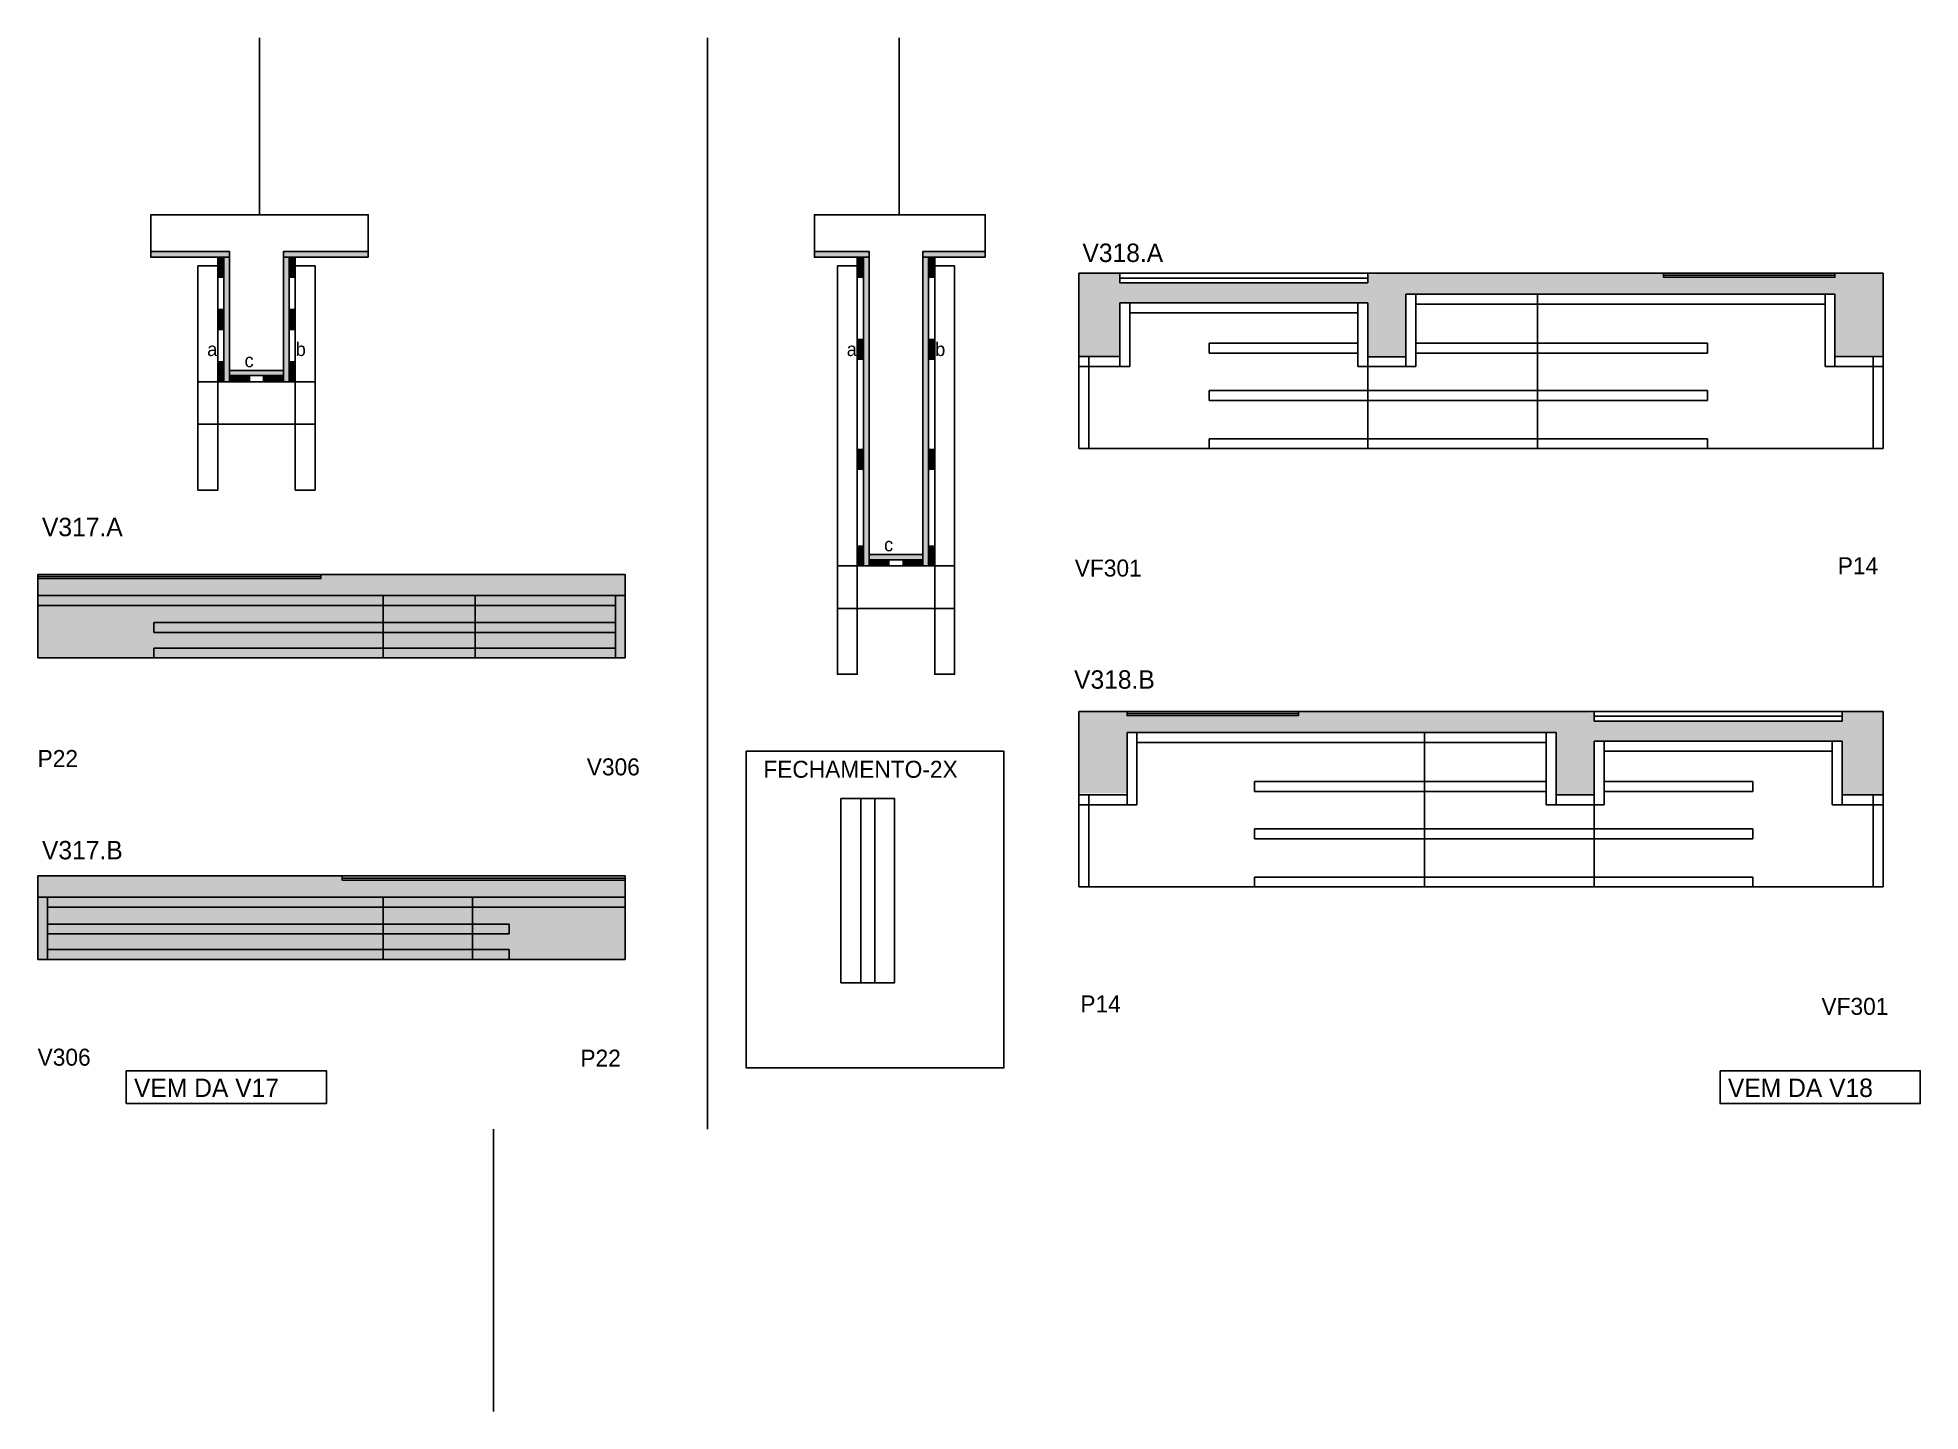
# Model space of a CAD drawing. Header units: metres. Extents: x 3577 to 4907, y 2759 to 3729.
import ezdxf

# ---------------------------------------------------------------- set-up
doc = ezdxf.new("R2010")
doc.units = ezdxf.units.M
for name, color, linetype in [('5', 7, 'Continuous'), ('CONCRETO', 7, 'Continuous'), ('COTA', 7, 'Continuous'), ('Cotas', 7, 'Continuous'), ('detalhes', 7, 'Continuous'), ('Hachura', 7, 'Continuous'), ('Madeira', 7, 'Continuous'), ('Painéis', 7, 'Continuous'), ('REAPROVEITAMENTO', 7, 'Continuous'), ('SARR_2.2x7', 7, 'Continuous'), ('SARR_3.5x7', 7, 'Continuous'), ('SARR_EDITAR', 7, 'Continuous'), ('TEXTO PILAR', 7, 'Continuous'), ('Texto Seção', 7, 'Continuous')]:
    doc.layers.add(name, color=color, linetype=linetype)

msp = doc.modelspace()

# ---------------------------------------------------------------- hatches: boundary and pattern name
at = {"layer": 'COTA'}
h = msp.add_hatch(color=7, dxfattribs=at)
h.dxf.hatch_style = 1
h.paths.add_polyline_path([(4341.7, 3541.3), (4516.7, 3541.3), (4516.7, 3541.3), (4516.7, 3503.2), (4516.7, 3503.2), (4543.7, 3503.2), (4543.7, 3503.2), (4543.7, 3562.3), (4543.7, 3562.3), (4516.7, 3561.3), (4516.7, 3561.3), (4516.7, 3555.3), (4516.7, 3555.3), (4341.7, 3555.3), (4341.7, 3555.3), (4341.7, 3562.3), (4341.7, 3562.3), (4312.7, 3562.3), (4312.7, 3562.3), (4312.7, 3503.3), (4312.7, 3503.3), (4341.7, 3503.3), (4341.7, 3503.3), (4341.7, 3541.3)])
h = msp.add_hatch(color=7, dxfattribs=at)
h.dxf.hatch_style = 1
h.paths.add_polyline_path([(4725.7, 3559.3), (4725.7, 3562.3), (4725.7, 3562.3), (4543.7, 3562.3), (4543.7, 3562.3), (4543.7, 3547.3), (4543.7, 3547.3), (4846.7, 3547.3), (4846.7, 3547.3), (4846.7, 3504.3), (4846.7, 3504.3), (4880.7, 3504.3), (4880.7, 3504.3), (4880.6, 3562.3), (4880.6, 3562.3), (4846.7, 3562.3), (4846.7, 3562.3), (4846.7, 3559.3), (4846.7, 3559.3), (4725.7, 3559.3)])
h = msp.add_hatch(color=7, dxfattribs=at)
h.dxf.hatch_style = 1
h.paths.add_polyline_path([(3777.3, 3346.5), (3577.3, 3346.5), (3577.3, 3346.5), (3577.3, 3334.5), (3577.3, 3334.5), (3992.3, 3334.5), (3992.3, 3334.5), (3992.3, 3349.5), (3992.3, 3349.5), (3777.3, 3349.5), (3777.3, 3349.5), (3777.3, 3346.5)])
h = msp.add_hatch(color=7, dxfattribs=at)
h.dxf.hatch_style = 1
h.paths.add_polyline_path([(4346.7, 3249.8), (4346.7, 3252.8), (4346.7, 3252.8), (4312.9, 3252.8), (4312.9, 3252.8), (4312.7, 3194.8), (4312.7, 3194.8), (4346.7, 3194.8), (4346.7, 3194.8), (4346.7, 3237.8), (4346.7, 3237.8), (4649.7, 3237.8), (4649.7, 3237.8), (4649.7, 3252.8), (4649.7, 3252.8), (4467.7, 3252.8), (4467.7, 3252.8), (4467.7, 3249.8), (4467.7, 3249.8), (4346.7, 3249.8)])
h = msp.add_hatch(color=7, dxfattribs=at)
h.dxf.hatch_style = 1
h.paths.add_polyline_path([(4851.7, 3231.8), (4676.7, 3231.8), (4676.7, 3231.8), (4676.7, 3193.8), (4676.7, 3193.8), (4649.7, 3193.8), (4649.7, 3193.8), (4649.7, 3252.8), (4649.7, 3252.8), (4676.7, 3251.9), (4676.7, 3251.9), (4676.7, 3245.8), (4676.7, 3245.8), (4851.7, 3245.8), (4851.7, 3245.8), (4851.7, 3252.8), (4851.7, 3252.8), (4880.7, 3252.8), (4880.7, 3252.8), (4880.7, 3193.8), (4880.7, 3193.8), (4851.7, 3193.8), (4851.7, 3193.8), (4851.7, 3231.8)])
h = msp.add_hatch(color=7, dxfattribs=at)
h.dxf.hatch_style = 1
h.paths.add_polyline_path([(3792.3, 3133.6), (3992.3, 3133.6), (3992.3, 3133.6), (3992.3, 3121.6), (3992.3, 3121.6), (3577.3, 3121.6), (3577.3, 3121.6), (3577.3, 3136.6), (3577.3, 3136.6), (3792.3, 3136.6), (3792.3, 3136.6), (3792.3, 3133.6)])
at = {"layer": 'Hachura'}
h = msp.add_hatch(color=7, dxfattribs=at)
h.dxf.hatch_style = 1
h.paths.add_polyline_path([(3712.8, 3573.5), (3712.8, 3577.5), (3712.8, 3577.5), (3657.2, 3577.5), (3657.2, 3577.5), (3657.2, 3573.5), (3657.2, 3573.5), (3712.8, 3573.5)])
h = msp.add_hatch(color=7, dxfattribs=at)
h.dxf.hatch_style = 1
h.paths.add_polyline_path([(3810.8, 3573.5), (3810.8, 3577.5), (3810.8, 3577.5), (3750.8, 3577.5), (3750.8, 3577.5), (3750.8, 3573.5), (3750.8, 3573.5), (3810.8, 3573.5)])
h = msp.add_hatch(color=7, dxfattribs=at)
h.dxf.hatch_style = 1
h.paths.add_polyline_path([(4164.5, 3573.5), (4164.5, 3577.5), (4164.5, 3577.5), (4125.9, 3577.5), (4125.9, 3577.5), (4125.9, 3573.5), (4125.9, 3573.5), (4164.5, 3573.5)])
h = msp.add_hatch(color=7, dxfattribs=at)
h.dxf.hatch_style = 1
h.paths.add_polyline_path([(4246.5, 3573.5), (4246.5, 3577.5), (4246.5, 3577.5), (4202.5, 3577.5), (4202.5, 3577.5), (4202.5, 3573.5), (4202.5, 3573.5), (4246.5, 3573.5)])
h = msp.add_hatch(color=7, dxfattribs=at)
h.dxf.hatch_style = 1
h.paths.add_polyline_path([(3704.4, 3559.5), (3708.8, 3559.5), (3708.8, 3559.5), (3708.8, 3573.5), (3708.8, 3573.5), (3704.4, 3573.5), (3704.4, 3573.5), (3704.4, 3559.5)])
h = msp.add_hatch(color=7, dxfattribs=at)
h.dxf.hatch_style = 1
h.paths.add_polyline_path([(3708.8, 3573.5), (3712.8, 3573.5), (3712.8, 3573.5), (3712.8, 3485.5), (3712.8, 3485.5), (3708.8, 3485.5), (3708.8, 3485.5), (3708.8, 3573.5)])
h = msp.add_hatch(color=7, dxfattribs=at)
h.dxf.hatch_style = 1
h.paths.add_polyline_path([(3754.8, 3575.5), (3750.8, 3575.5), (3750.8, 3575.5), (3750.8, 3485.5), (3750.8, 3485.5), (3754.8, 3485.5), (3754.8, 3485.5), (3754.8, 3575.5)])
h = msp.add_hatch(color=7, dxfattribs=at)
h.dxf.hatch_style = 1
h.paths.add_polyline_path([(3759.2, 3559.5), (3754.8, 3559.5), (3754.8, 3559.5), (3754.8, 3573.5), (3754.8, 3573.5), (3759.2, 3573.5), (3759.2, 3573.5), (3759.2, 3559.5)])
h = msp.add_hatch(color=7, dxfattribs=at)
h.dxf.hatch_style = 1
h.paths.add_polyline_path([(4156.1, 3559.5), (4160.5, 3559.5), (4160.5, 3559.5), (4160.5, 3573.5), (4160.5, 3573.5), (4156.1, 3573.5), (4156.1, 3573.5), (4156.1, 3559.5)])
h = msp.add_hatch(color=7, dxfattribs=at)
h.dxf.hatch_style = 1
h.paths.add_polyline_path([(4160.5, 3573.5), (4164.5, 3573.5), (4164.5, 3573.5), (4164.5, 3355.5), (4164.5, 3355.5), (4160.5, 3355.5), (4160.5, 3355.5), (4160.5, 3573.5)])
h = msp.add_hatch(color=7, dxfattribs=at)
h.dxf.hatch_style = 1
h.paths.add_polyline_path([(4206.5, 3575.5), (4202.5, 3575.5), (4202.5, 3575.5), (4202.5, 3355.5), (4202.5, 3355.5), (4206.5, 3355.5), (4206.5, 3355.5), (4206.5, 3575.5)])
h = msp.add_hatch(color=7, dxfattribs=at)
h.dxf.hatch_style = 1
h.paths.add_polyline_path([(4210.9, 3559.5), (4206.5, 3559.5), (4206.5, 3559.5), (4206.5, 3573.5), (4206.5, 3573.5), (4210.9, 3573.5), (4210.9, 3573.5), (4210.9, 3559.5)])
h = msp.add_hatch(color=7, dxfattribs=at)
h.dxf.hatch_style = 1
h.paths.add_polyline_path([(3704.4, 3522.5), (3708.8, 3522.5), (3708.8, 3522.5), (3708.8, 3536.5), (3708.8, 3536.5), (3704.4, 3536.5), (3704.4, 3536.5), (3704.4, 3522.5)])
h = msp.add_hatch(color=7, dxfattribs=at)
h.dxf.hatch_style = 1
h.paths.add_polyline_path([(3759.2, 3522.5), (3754.8, 3522.5), (3754.8, 3522.5), (3754.8, 3536.5), (3754.8, 3536.5), (3759.2, 3536.5), (3759.2, 3536.5), (3759.2, 3522.5)])
h = msp.add_hatch(color=7, dxfattribs=at)
h.dxf.hatch_style = 1
h.paths.add_polyline_path([(4156.1, 3501.5), (4160.5, 3501.5), (4160.5, 3501.5), (4160.5, 3515.5), (4160.5, 3515.5), (4156.1, 3515.5), (4156.1, 3515.5), (4156.1, 3501.5)])
h = msp.add_hatch(color=7, dxfattribs=at)
h.dxf.hatch_style = 1
h.paths.add_polyline_path([(4210.9, 3501.5), (4206.5, 3501.5), (4206.5, 3501.5), (4206.5, 3515.5), (4206.5, 3515.5), (4210.9, 3515.5), (4210.9, 3515.5), (4210.9, 3501.5)])
h = msp.add_hatch(color=7, dxfattribs=at)
h.dxf.hatch_style = 1
h.paths.add_polyline_path([(3704.4, 3485.5), (3708.8, 3485.5), (3708.8, 3485.5), (3708.8, 3499.5), (3708.8, 3499.5), (3704.4, 3499.5), (3704.4, 3499.5), (3704.4, 3485.5)])
h = msp.add_hatch(color=7, dxfattribs=at)
h.dxf.hatch_style = 1
h.paths.add_polyline_path([(3759.2, 3485.5), (3754.8, 3485.5), (3754.8, 3485.5), (3754.8, 3499.5), (3754.8, 3499.5), (3759.2, 3499.5), (3759.2, 3499.5), (3759.2, 3485.5)])
h = msp.add_hatch(color=7, dxfattribs=at)
h.dxf.hatch_style = 1
h.paths.add_polyline_path([(3750.8, 3489.9), (3750.8, 3493.5), (3750.8, 3493.5), (3712.8, 3493.5), (3712.8, 3493.5), (3712.8, 3489.9), (3712.8, 3489.9), (3750.8, 3489.9)])
h = msp.add_hatch(color=7, dxfattribs=at)
h.dxf.hatch_style = 1
h.paths.add_polyline_path([(3712.8, 3485.5), (3712.8, 3489.9), (3712.8, 3489.9), (3726.8, 3489.9), (3726.8, 3489.9), (3726.8, 3485.5), (3726.8, 3485.5), (3712.8, 3485.5)])
h = msp.add_hatch(color=7, dxfattribs=at)
h.dxf.hatch_style = 1
h.paths.add_polyline_path([(3750.8, 3485.5), (3750.8, 3489.9), (3750.8, 3489.9), (3736.8, 3489.9), (3736.8, 3489.9), (3736.8, 3485.5), (3736.8, 3485.5), (3750.8, 3485.5)])
h = msp.add_hatch(color=7, dxfattribs=at)
h.dxf.hatch_style = 1
h.paths.add_polyline_path([(4156.1, 3423.8), (4160.5, 3423.8), (4160.5, 3423.8), (4160.5, 3437.8), (4160.5, 3437.8), (4156.1, 3437.8), (4156.1, 3437.8), (4156.1, 3423.8)])
h = msp.add_hatch(color=7, dxfattribs=at)
h.dxf.hatch_style = 1
h.paths.add_polyline_path([(4210.9, 3423.8), (4206.5, 3423.8), (4206.5, 3423.8), (4206.5, 3437.8), (4206.5, 3437.8), (4210.9, 3437.8), (4210.9, 3437.8), (4210.9, 3423.8)])
h = msp.add_hatch(color=7, dxfattribs=at)
h.dxf.hatch_style = 1
h.paths.add_polyline_path([(4156.1, 3355.5), (4160.5, 3355.5), (4160.5, 3355.5), (4160.5, 3369.5), (4160.5, 3369.5), (4156.1, 3369.5), (4156.1, 3369.5), (4156.1, 3355.5)])
h = msp.add_hatch(color=7, dxfattribs=at)
h.dxf.hatch_style = 1
h.paths.add_polyline_path([(4210.9, 3355.5), (4206.5, 3355.5), (4206.5, 3355.5), (4206.5, 3369.5), (4206.5, 3369.5), (4210.9, 3369.5), (4210.9, 3369.5), (4210.9, 3355.5)])
h = msp.add_hatch(color=7, dxfattribs=at)
h.dxf.hatch_style = 1
h.paths.add_polyline_path([(4202.5, 3359.9), (4202.5, 3363.5), (4202.5, 3363.5), (4164.5, 3363.5), (4164.5, 3363.5), (4164.5, 3359.9), (4164.5, 3359.9), (4202.5, 3359.9)])
h = msp.add_hatch(color=7, dxfattribs=at)
h.dxf.hatch_style = 1
h.paths.add_polyline_path([(4164.5, 3355.5), (4164.5, 3359.9), (4164.5, 3359.9), (4178.5, 3359.9), (4178.5, 3359.9), (4178.5, 3355.5), (4178.5, 3355.5), (4164.5, 3355.5)])
h = msp.add_hatch(color=7, dxfattribs=at)
h.dxf.hatch_style = 1
h.paths.add_polyline_path([(4202.5, 3355.5), (4202.5, 3359.9), (4202.5, 3359.9), (4188.5, 3359.9), (4188.5, 3359.9), (4188.5, 3355.5), (4188.5, 3355.5), (4202.5, 3355.5)])
at = {"layer": 'REAPROVEITAMENTO'}
h = msp.add_hatch(color=7, dxfattribs=at)
h.dxf.hatch_style = 1
h.paths.add_polyline_path([(3992.3, 3290.8), (3992.3, 3334.8), (3992.3, 3334.8), (3577.3, 3334.3), (3577.3, 3334.3), (3577.3, 3290.3), (3577.3, 3290.3), (3992.3, 3290.8)])
h = msp.add_hatch(color=7, dxfattribs=at)
h.dxf.hatch_style = 1
h.paths.add_polyline_path([(3577.3, 3077.9), (3577.3, 3121.9), (3577.3, 3121.9), (3992.3, 3121.6), (3992.3, 3121.6), (3992.3, 3077.6), (3992.3, 3077.6), (3577.3, 3077.9)])

# ---------------------------------------------------------------- linework, layer by layer
at = {"color": 7, "lineweight": 25}
msp.add_line((3899.2, 2758.5), (3899.2, 2957.8), dxfattribs=at)
at = {"layer": 'CONCRETO', "color": 7, "lineweight": 25}
for points in [[(3657.2, 3577.5), (3657.2, 3603.5), (3810.8, 3603.5), (3810.8, 3577.5), (3750.8, 3577.5), (3750.8, 3493.5), (3712.8, 3493.5), (3712.8, 3577.5)], [(4125.9, 3577.5), (4125.9, 3603.5), (4246.5, 3603.5), (4246.5, 3577.5), (4202.5, 3577.5), (4202.5, 3363.5), (4164.5, 3363.5), (4164.5, 3577.5)]]:
    msp.add_lwpolyline(points, close=True, dxfattribs=at)
at = {"layer": 'COTA', "color": 7, "lineweight": 25}
for p, q in [((4050.3, 3728.5), (4050.3, 2957.8)), ((4312.7, 3562.3), (4312.7, 3503.3)), ((4341.7, 3562.3), (4312.7, 3562.3)), ((4516.7, 3562.3), (4543.7, 3562.3)), ((4880.7, 3562.3), (4543.7, 3562.3)), ((4880.7, 3562.3), (4880.7, 3503.3)), ((3577.3, 3334.5), (3577.3, 3346.5)), ((3992.3, 3349.5), (3777.3, 3349.5)), ((3992.3, 3349.5), (3992.3, 3334.5)), ((4312.7, 3252.8), (4312.7, 3193.8)), ((4312.7, 3252.8), (4649.7, 3252.8)), ((4676.7, 3252.8), (4649.7, 3252.8)), ((4851.7, 3252.8), (4880.7, 3252.8)), ((4880.7, 3252.8), (4880.7, 3193.8)), ((3577.3, 3136.6), (3577.3, 3121.6)), ((3577.3, 3136.6), (3792.3, 3136.6)), ((3992.3, 3121.6), (3992.3, 3133.6))]:
    msp.add_line(p, q, dxfattribs=at)
at = {"layer": 'Cotas', "color": 7, "lineweight": 25}
msp.add_lwpolyline([(4077.7, 3224.6), (4259.7, 3224.6), (4259.7, 3001), (4077.7, 3001)], close=True, dxfattribs=at)
at = {"layer": 'Defpoints', "color": 7, "lineweight": 25}
for p, q in [((3734, 3603.5), (3734, 3728.5)), ((4185.7, 3603.5), (4185.7, 3728.5))]:
    msp.add_line(p, q, dxfattribs=at)
at = {"layer": 'Madeira', "color": 7, "lineweight": 25}
for points in [[(3704.4, 3559.5), (3708.8, 3559.5), (3708.8, 3573.5), (3704.4, 3573.5)], [(3759.2, 3559.5), (3754.8, 3559.5), (3754.8, 3573.5), (3759.2, 3573.5)], [(4156.1, 3559.5), (4160.5, 3559.5), (4160.5, 3573.5), (4156.1, 3573.5)], [(4210.9, 3559.5), (4206.5, 3559.5), (4206.5, 3573.5), (4210.9, 3573.5)], [(3704.4, 3522.5), (3708.8, 3522.5), (3708.8, 3536.5), (3704.4, 3536.5)], [(3759.2, 3522.5), (3754.8, 3522.5), (3754.8, 3536.5), (3759.2, 3536.5)], [(4156.1, 3501.5), (4160.5, 3501.5), (4160.5, 3515.5), (4156.1, 3515.5)], [(4210.9, 3501.5), (4206.5, 3501.5), (4206.5, 3515.5), (4210.9, 3515.5)], [(3704.4, 3485.5), (3708.8, 3485.5), (3708.8, 3499.5), (3704.4, 3499.5)], [(3759.2, 3485.5), (3754.8, 3485.5), (3754.8, 3499.5), (3759.2, 3499.5)], [(3712.8, 3485.5), (3712.8, 3489.9), (3726.8, 3489.9), (3726.8, 3485.5)], [(3750.8, 3485.5), (3750.8, 3489.9), (3736.8, 3489.9), (3736.8, 3485.5)], [(4156.1, 3423.8), (4160.5, 3423.8), (4160.5, 3437.8), (4156.1, 3437.8)], [(4210.9, 3423.8), (4206.5, 3423.8), (4206.5, 3437.8), (4210.9, 3437.8)], [(4156.1, 3355.5), (4160.5, 3355.5), (4160.5, 3369.5), (4156.1, 3369.5)], [(4210.9, 3355.5), (4206.5, 3355.5), (4206.5, 3369.5), (4210.9, 3369.5)], [(4164.5, 3355.5), (4164.5, 3359.9), (4178.5, 3359.9), (4178.5, 3355.5)], [(4202.5, 3355.5), (4202.5, 3359.9), (4188.5, 3359.9), (4188.5, 3355.5)]]:
    msp.add_lwpolyline(points, close=True, dxfattribs=at)
at = {"layer": 'Painéis', "color": 7, "lineweight": 25}
for p, q in [((4516.7, 3541.3), (4341.7, 3541.3)), ((4341.7, 3503.3), (4341.7, 3541.3)), ((4516.7, 3503.2), (4516.7, 3541.3)), ((4543.7, 3547.3), (4846.7, 3547.3)), ((4543.7, 3503.2), (4543.7, 3547.3)), ((4636.7, 3438.3), (4636.7, 3547.3)), ((4846.7, 3503.3), (4846.7, 3547.3)), ((4312.7, 3438.3), (4312.7, 3503.3)), ((4312.7, 3503.3), (4341.7, 3503.3)), ((4516.7, 3438.3), (4516.7, 3503.2)), ((4543.7, 3503.2), (4516.7, 3503.2)), ((4880.7, 3503.3), (4846.7, 3503.3)), ((4880.7, 3438.3), (4880.7, 3503.3)), ((4543.7, 3438.3), (4312.7, 3438.3)), ((4543.7, 3438.3), (4880.7, 3438.3)), ((3577.3, 3334.5), (3992.3, 3334.5)), ((3577.3, 3290.5), (3577.3, 3334.5)), ((3821.3, 3290.5), (3821.3, 3334.5)), ((3886.3, 3290.5), (3886.3, 3334.5)), ((3992.3, 3290.5), (3992.3, 3334.5)), ((3577.3, 3290.5), (3992.3, 3290.5)), ((4649.7, 3237.8), (4346.7, 3237.8)), ((4346.7, 3193.8), (4346.7, 3237.8)), ((4556.7, 3128.8), (4556.7, 3237.8)), ((4649.7, 3193.8), (4649.7, 3237.8)), ((4676.7, 3231.8), (4851.7, 3231.8)), ((4676.7, 3193.8), (4676.7, 3231.8)), ((4851.7, 3193.8), (4851.7, 3231.8)), ((4312.7, 3128.8), (4312.7, 3193.8)), ((4312.7, 3193.8), (4346.7, 3193.8)), ((4649.7, 3193.8), (4676.7, 3193.8)), ((4676.7, 3128.8), (4676.7, 3193.8)), ((4880.7, 3193.8), (4851.7, 3193.8)), ((4880.7, 3128.8), (4880.7, 3193.8)), ((4182.5, 3191.2), (4144.6, 3191.2)), ((4144.6, 3061.2), (4144.6, 3191.2)), ((4182.5, 3191.2), (4182.5, 3061.2)), ((4676.7, 3128.8), (4312.7, 3128.8)), ((4676.7, 3128.8), (4880.7, 3128.8)), ((3992.3, 3121.6), (3577.3, 3121.6)), ((3577.3, 3077.6), (3577.3, 3121.6)), ((3821.3, 3077.6), (3821.3, 3121.6)), ((3884.3, 3077.6), (3884.3, 3121.6)), ((3992.3, 3077.6), (3992.3, 3121.6)), ((3992.3, 3077.6), (3577.3, 3077.6)), ((4182.5, 3061.2), (4144.6, 3061.2))]:
    msp.add_line(p, q, dxfattribs=at)
for points in [[(3712.8, 3573.5), (3712.8, 3577.5), (3657.2, 3577.5), (3657.2, 3573.5)], [(3810.8, 3573.5), (3810.8, 3577.5), (3750.8, 3577.5), (3750.8, 3573.5)], [(4164.5, 3573.5), (4164.5, 3577.5), (4125.9, 3577.5), (4125.9, 3573.5)], [(4246.5, 3573.5), (4246.5, 3577.5), (4202.5, 3577.5), (4202.5, 3573.5)], [(3708.8, 3573.5), (3712.8, 3573.5), (3712.8, 3485.5), (3708.8, 3485.5)], [(3754.8, 3573.5), (3750.8, 3573.5), (3750.8, 3485.5), (3754.8, 3485.5)], [(4160.5, 3573.5), (4164.5, 3573.5), (4164.5, 3355.5), (4160.5, 3355.5)], [(4206.5, 3573.5), (4202.5, 3573.5), (4202.5, 3355.5), (4206.5, 3355.5)], [(4516.7, 3555.3), (4341.7, 3555.3), (4341.7, 3562.3), (4516.7, 3562.3)], [(4846.7, 3562.3), (4725.7, 3562.3), (4725.7, 3559.3), (4846.7, 3559.3)], [(3750.8, 3489.9), (3750.8, 3493.5), (3712.8, 3493.5), (3712.8, 3489.9)], [(4202.5, 3359.9), (4202.5, 3363.5), (4164.5, 3363.5), (4164.5, 3359.9)], [(3577.3, 3349.5), (3777.3, 3349.5), (3777.3, 3346.5), (3577.3, 3346.5)], [(4467.7, 3252.8), (4346.7, 3252.8), (4346.7, 3249.8), (4467.7, 3249.8)], [(4676.7, 3245.8), (4851.7, 3245.8), (4851.7, 3252.8), (4676.7, 3252.8)], [(3992.3, 3136.6), (3792.3, 3136.6), (3792.3, 3133.6), (3992.3, 3133.6)]]:
    msp.add_lwpolyline(points, close=True, dxfattribs=at)
at = {"layer": 'SARR_2.2x7', "color": 7, "lineweight": 25}
for p, q in [((4516.7, 3558.8), (4341.7, 3558.8)), ((4348.7, 3496.3), (4348.7, 3541.3)), ((4509.7, 3496.2), (4509.7, 3541.3)), ((4550.7, 3496.2), (4550.7, 3547.3)), ((4550.7, 3540.3), (4636.7, 3540.3)), ((4636.7, 3540.3), (4839.7, 3540.3)), ((4839.7, 3496.3), (4839.7, 3547.3)), ((4509.7, 3534.3), (4348.7, 3534.3)), ((4516.7, 3534.3), (4516.7, 3534.3)), ((4404.7, 3512.7), (4509.7, 3512.7)), ((4404.7, 3505.7), (4404.7, 3512.7)), ((4550.7, 3512.7), (4636.7, 3512.7)), ((4636.7, 3512.7), (4756.7, 3512.7)), ((4756.7, 3505.7), (4756.7, 3512.7)), ((4319.7, 3438.3), (4319.7, 3503.3)), ((4341.7, 3503.3), (4341.7, 3496.3)), ((4404.7, 3505.7), (4509.7, 3505.7)), ((4516.7, 3507.7), (4516.7, 3507.7)), ((4516.7, 3503.2), (4516.7, 3496.2)), ((4516.7, 3500.7), (4516.7, 3500.7)), ((4543.7, 3503.2), (4543.7, 3496.2)), ((4543.7, 3500.7), (4543.7, 3500.7)), ((4550.7, 3505.7), (4636.7, 3505.7)), ((4636.7, 3505.7), (4756.7, 3505.7)), ((4846.7, 3503.3), (4846.7, 3496.3)), ((4873.7, 3438.3), (4873.7, 3503.3)), ((4312.7, 3496.3), (4341.7, 3496.3)), ((4341.7, 3496.3), (4348.7, 3496.3)), ((4516.7, 3496.2), (4509.7, 3496.2)), ((4543.7, 3496.2), (4516.7, 3496.2)), ((4543.7, 3496.2), (4550.7, 3496.2)), ((4846.7, 3496.3), (4839.7, 3496.3)), ((4880.7, 3496.3), (4846.7, 3496.3)), ((4404.7, 3479.4), (4516.7, 3479.4)), ((4404.7, 3472.4), (4404.7, 3479.4)), ((4404.7, 3472.4), (4516.7, 3472.4)), ((4516.7, 3479.4), (4636.7, 3479.4)), ((4516.7, 3472.4), (4636.7, 3472.4)), ((4636.7, 3479.4), (4756.7, 3479.4)), ((4636.7, 3472.4), (4756.7, 3472.4)), ((4756.7, 3472.4), (4756.7, 3479.4)), ((4516.7, 3445.3), (4404.7, 3445.3)), ((4404.7, 3438.3), (4404.7, 3445.3)), ((4516.7, 3445.3), (4636.7, 3445.3)), ((4636.7, 3445.3), (4756.7, 3445.3)), ((4756.7, 3438.3), (4756.7, 3445.3)), ((3577.3, 3327.5), (3821.3, 3327.5)), ((3821.3, 3327.5), (3886.3, 3327.5)), ((3886.3, 3327.5), (3985.3, 3327.5)), ((3985.3, 3290.5), (3985.3, 3334.5)), ((3659.3, 3315.5), (3821.3, 3315.5)), ((3659.3, 3308.5), (3659.3, 3315.5)), ((3821.3, 3315.5), (3886.3, 3315.5)), ((3886.3, 3315.5), (3985.3, 3315.5)), ((3659.3, 3308.5), (3821.3, 3308.5)), ((3821.3, 3308.5), (3886.3, 3308.5)), ((3886.3, 3308.5), (3985.3, 3308.5)), ((3659.3, 3297.5), (3821.3, 3297.5)), ((3659.3, 3290.5), (3659.3, 3297.5)), ((3821.3, 3297.5), (3886.3, 3297.5)), ((3886.3, 3297.5), (3985.3, 3297.5)), ((4676.7, 3249.3), (4851.7, 3249.3)), ((4353.7, 3186.8), (4353.7, 3237.8)), ((4642.8, 3186.8), (4642.8, 3237.8)), ((4683.7, 3186.8), (4683.7, 3231.8)), ((4844.7, 3186.8), (4844.7, 3231.8)), ((4556.7, 3230.8), (4353.7, 3230.8)), ((4642.8, 3230.8), (4556.7, 3230.8)), ((4676.7, 3224.8), (4676.7, 3224.8)), ((4683.7, 3224.8), (4844.7, 3224.8)), ((4319.7, 3128.8), (4319.7, 3193.8)), ((4346.7, 3193.8), (4346.7, 3186.8)), ((4556.7, 3203.2), (4436.7, 3203.2)), ((4436.7, 3196.2), (4436.7, 3203.2)), ((4556.7, 3196.2), (4436.7, 3196.2)), ((4642.8, 3203.2), (4556.7, 3203.2)), ((4642.8, 3196.2), (4556.7, 3196.2)), ((4649.7, 3193.8), (4649.7, 3186.8)), ((4676.7, 3198.2), (4676.7, 3198.2)), ((4676.7, 3193.8), (4676.7, 3186.8)), ((4788.7, 3203.2), (4683.7, 3203.2)), ((4788.7, 3196.2), (4683.7, 3196.2)), ((4788.7, 3196.2), (4788.7, 3203.2)), ((4851.7, 3193.8), (4851.7, 3186.8)), ((4873.7, 3128.8), (4873.7, 3193.8)), ((4312.7, 3186.8), (4346.7, 3186.8)), ((4346.7, 3186.8), (4353.7, 3186.8)), ((4649.7, 3186.8), (4642.7, 3186.8)), ((4649.7, 3191.2), (4649.8, 3191.2)), ((4649.7, 3186.8), (4676.7, 3186.8)), ((4676.7, 3191.2), (4676.7, 3191.2)), ((4676.7, 3186.8), (4683.7, 3186.8)), ((4851.7, 3186.8), (4844.7, 3186.8)), ((4880.7, 3186.8), (4851.7, 3186.8)), ((4556.7, 3169.9), (4436.7, 3169.9)), ((4436.7, 3162.9), (4436.7, 3169.9)), ((4676.7, 3169.9), (4556.7, 3169.9)), ((4788.7, 3169.9), (4676.7, 3169.9)), ((4788.7, 3162.9), (4788.7, 3169.9)), ((4556.7, 3162.9), (4436.7, 3162.9)), ((4676.7, 3162.9), (4556.7, 3162.9)), ((4788.7, 3162.9), (4676.7, 3162.9)), ((4556.7, 3135.8), (4436.7, 3135.8)), ((4436.7, 3128.8), (4436.7, 3135.8)), ((4676.7, 3135.8), (4556.7, 3135.8)), ((4676.7, 3135.8), (4788.7, 3135.8)), ((4788.7, 3128.8), (4788.7, 3135.8)), ((3584.2, 3077.6), (3584.2, 3121.6)), ((3821.3, 3114.6), (3584.2, 3114.6)), ((3884.3, 3114.6), (3821.3, 3114.6)), ((3992.3, 3114.6), (3884.3, 3114.6)), ((3821.3, 3102.6), (3584.2, 3102.6)), ((3884.3, 3102.6), (3821.3, 3102.6)), ((3910.3, 3102.6), (3884.3, 3102.6)), ((3910.3, 3095.6), (3910.3, 3102.6)), ((3821.3, 3095.6), (3584.2, 3095.6)), ((3884.3, 3095.6), (3821.3, 3095.6)), ((3910.3, 3095.6), (3884.3, 3095.6)), ((3821.3, 3084.6), (3584.2, 3084.6)), ((3884.3, 3084.6), (3821.3, 3084.6)), ((3910.3, 3084.6), (3884.3, 3084.6)), ((3910.3, 3077.6), (3910.3, 3084.6))]:
    msp.add_line(p, q, dxfattribs=at)
for points in [[(4158.6, 3191.2), (4144.6, 3191.2), (4144.6, 3061.2), (4158.6, 3061.2)], [(4168.6, 3191.2), (4182.5, 3191.2), (4182.5, 3061.2), (4168.6, 3061.2)]]:
    msp.add_lwpolyline(points, close=True, dxfattribs=at)
at = {"layer": 'SARR_3.5x7', "color": 7, "lineweight": 25}
for points in [[(3690.4, 3567.5), (3704.4, 3567.5), (3704.4, 3409), (3690.4, 3409)], [(3773.2, 3567.5), (3759.2, 3567.5), (3759.2, 3409), (3773.2, 3409)], [(4142.1, 3567.5), (4156.1, 3567.5), (4156.1, 3279), (4142.1, 3279)], [(4224.9, 3567.5), (4210.9, 3567.5), (4210.9, 3279), (4224.9, 3279)], [(3690.4, 3485.5), (3773.2, 3485.5), (3773.2, 3455.5), (3690.4, 3455.5)], [(4142.1, 3355.5), (4224.9, 3355.5), (4224.9, 3325.5), (4142.1, 3325.5)]]:
    msp.add_lwpolyline(points, close=True, dxfattribs=at)
at = {"layer": 'SARR_EDITAR', "color": 7, "lineweight": 25}
for p, q in [((4725.7, 3560.8), (4846.7, 3560.8)), ((3777.3, 3348), (3577.3, 3348)), ((4346.7, 3251.3), (4467.7, 3251.3)), ((3792.3, 3135.1), (3992.3, 3135.1))]:
    msp.add_line(p, q, dxfattribs=at)
at = {"layer": 'Texto Seção', "color": 7, "lineweight": 25}
for points in [[(3639.8, 2999), (3781.2, 2999), (3781.2, 2975.8), (3639.8, 2975.8)], [(4765.6, 2999), (4907, 2999), (4907, 2975.8), (4765.6, 2975.8)]]:
    msp.add_lwpolyline(points, close=True, dxfattribs=at)

# ---------------------------------------------------------------- texts
at = {"layer": '5', "color": 7, "lineweight": 25}
for s, p in [('VF301', (4309.8, 3348)), ('P14', (4848.7, 3349.6)), ('P22', (3577.2, 3213.5)), ('V306', (3965.1, 3207.6)), ('P14', (4313.7, 3040.2)), ('VF301', (4837.2, 3038.5)), ('V306', (3577.2, 3002.6)), ('P22', (3960.6, 3001.9))]:
    msp.add_text(s, height=12, dxfattribs=at).set_placement(p)
at = {"layer": 'detalhes', "color": 7, "lineweight": 25}
for s, p in [('a', (3697, 3503.7)), ('b', (3759.5, 3503.7)), ('a', (4148.7, 3503.7)), ('b', (4211.2, 3503.7)), ('c', (3723.4, 3495.8)), ('c', (4175.1, 3365.8))]:
    msp.add_text(s, height=9.6, dxfattribs=at).set_placement(p)
at = {"layer": 'TEXTO PILAR', "color": 7, "lineweight": 25}
msp.add_text('FECHAMENTO-2X', height=12, dxfattribs=at).set_placement((4089.8, 3205.9))
at = {"layer": 'Texto Seção', "color": 7, "lineweight": 25}
for s, p in [('V318.A', (4315.2, 3570.1)), ('V317.A', (3580.3, 3376.5)), ('V318.B', (4309.3, 3268.8)), ('V317.B', (3580.3, 3148.3)), ('VEM DA V17', (3645.3, 2980.5)), ('VEM DA V18', (4771.1, 2980.5))]:
    msp.add_text(s, height=13, dxfattribs=at).set_placement(p)

doc.saveas('drawing.dxf')
